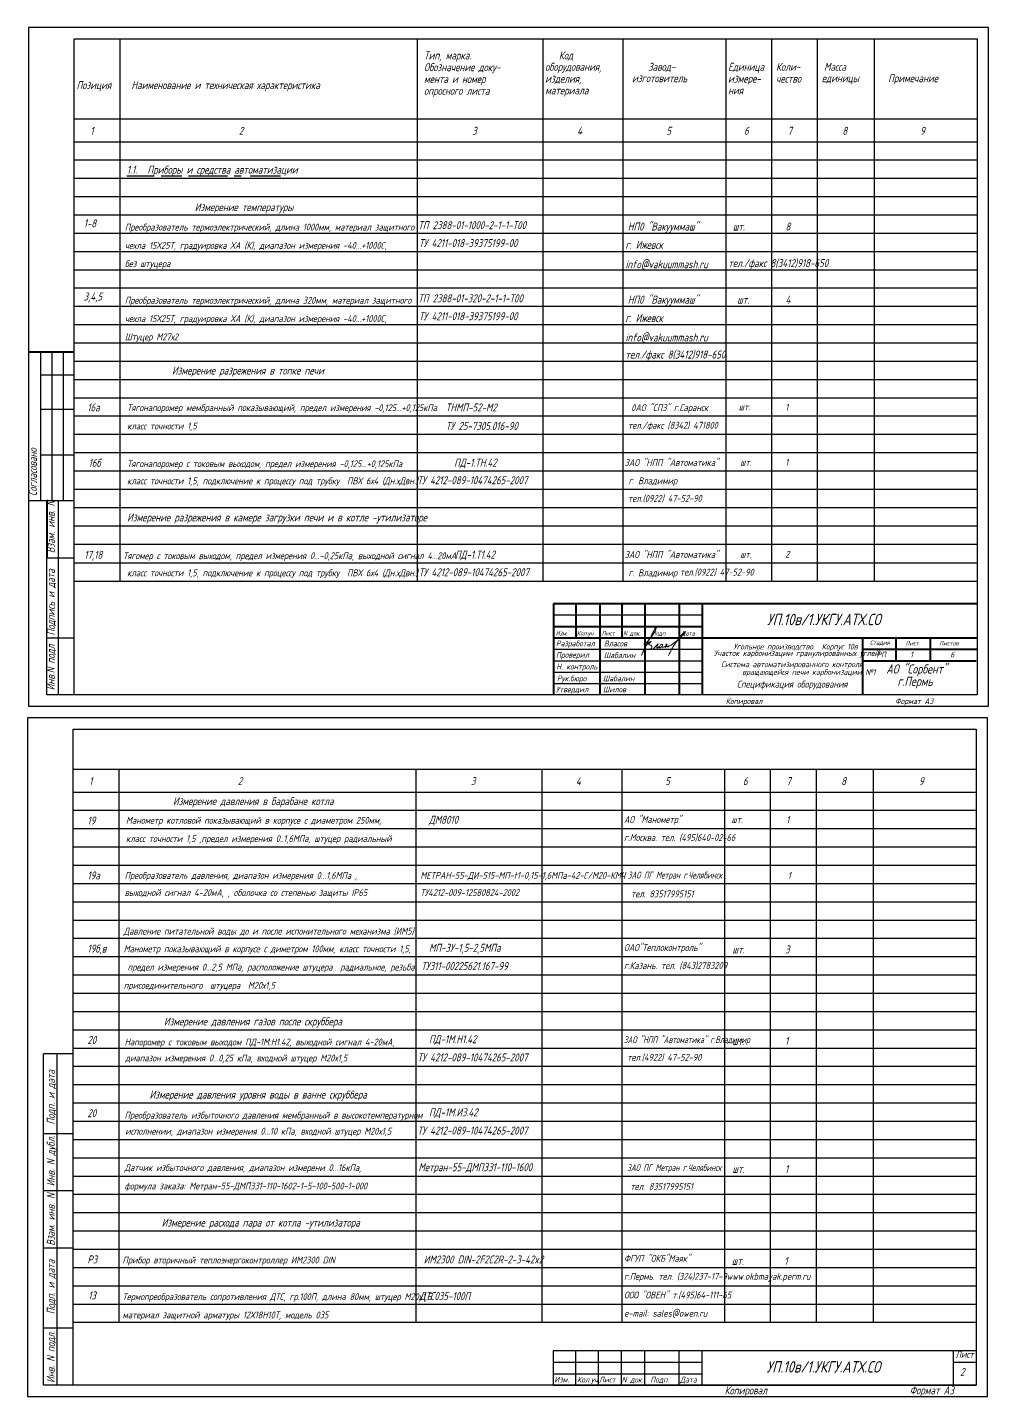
# Model space of a CAD drawing. Header units: millimetres. Extents: x 2 to 869, y -632 to 926.
# Drawn here: x 2 to 422, y 324 to 924 of the extents above; entities that cross this region are included whole.
import ezdxf

# ---------------------------------------------------------------- set-up
doc = ezdxf.new("R2010")
doc.units = ezdxf.units.MM
for name, color, linetype, lineweight in [('MAIN', 7, 'Continuous', 50), ('Орудование', 7, 'Continuous', 50), ('Текст', 7, 'Continuous', 50)]:
    doc.layers.add(name, color=color, linetype=linetype, lineweight=lineweight)
for name, color, linetype in [('TEXT', 250, 'Continuous'), ('АСУТП', 7, 'Continuous'), ('проводка', 184, 'Continuous')]:
    doc.layers.add(name, color=color, linetype=linetype)
doc.styles.add('GOST тип А', font='GOST_A.TTF', dxfattribs={"oblique": 15})
doc.styles.get("Standard").update_dxf_attribs({"font": 'GOST_A.TTF', "width": 0.8, "oblique": 15, "height": 3})
doc.styles.add('АСУТП', font='GOST_A.TTF', dxfattribs={"oblique": 15})
doc.styles.add('ЕСКД', font='GOST_A.TTF', dxfattribs={"oblique": 15, "height": 2.5})
doc.styles.add('СТАНДАРТ', font='GOST_A.TTF', dxfattribs={"oblique": 15, "height": 3.5})

# ---------------------------------------------------------------- blocks, each defined once
blk = doc.blocks.new('Власов')
at = {"layer": 'проводка', "lineweight": 18}
for points in [[(-0.58, 2.47), (1.27, 4.07), (2.73, 5.82), (3.82, 7.33), (4.64, 9.02), (4.84, 10.28), (4.04, 8.93), (3.16, 7.2), (1.39, 3.86), (0.52, 2.26), (-1.55, -2.37), (-0.72, -0.35), (0.34, 1.8), (1.73, 3.31), (2.62, 3.78), (2.31, 3.3), (1.91, 2.96), (1.61, 2.44), (2.21, 2.21), (2.85, 1.83), (2.99, 1.4), (2.77, 0.75), (2.36, 0.49), (2.18, 0.43), (2.07, 0.4), (1.98, 0.4)], [(3.73, 0.66), (4.37, 1.39), (4.91, 2.01), (5.22, 2.29), (5.78, 2.66), (5.59, 2.28), (5.16, 1.05), (5.19, 0.9), (5.7, 1.1), (6.25, 1.38), (6.27, 1.2), (6.3, 1.02), (7.02, 1.21), (7.63, 2.13), (7.63, 2.52), (6.76, 2.22), (6.42, 1.7)]]:
    blk.add_spline(points, degree=3, dxfattribs=at)
for points, knots in [([(9.73, 1.6), (9.73, 1.6), (10.28, 1.61), (10.33, 1.73), (10.3, 1.95), (10.1, 1.88), (9.94, 1.44), (9.82, 1.2), (10.65, 1.75), (14.06, 4.01), (14.83, 4.98), (18.2, 8.2), (16.58, 7.61), (15.42, 5.89), (12.84, 2.54), (12.14, 1.35), (11.17, -0.37), (10.2, -2.51), (10.72, -1.41), (10.96, -1), (11.17, -0.6), (11.31, -0.38), (11.4, -0.29)], [5.202172, 5.202172, 5.202172, 5.202172, 5.207482, 5.981017, 6.074049, 6.477149, 7.534813, 8.416864, 10.873297, 16.080912, 19.105162, 21.731982, 23.469351, 25.755203, 29.311429, 34.513333, 38.416271, 38.862024, 39.053994, 43.961574, 49.897464, 51.239132, 51.239132, 51.239132, 51.239132]), ([(7.53, 1.66), (7.5, 1.54), (7.54, 1.28), (8.01, 1.24), (8.83, 1.57), (9.1, 2.08), (9.9, 2.69), (9.43, 2.64), (9.3, 2.52), (9.14, 2.21), (9.04, 1.25), (8.71, 1.13), (8.92, 1.39), (9.3, 1.54), (9.6, 1.6)], [0, 0, 0, 0, 0.614094, 1.118723, 1.807789, 3.045572, 4.744461, 5.191863, 5.576495, 6.389957, 8.441618, 9.345517, 10.182193, 10.758393, 10.758393, 10.758393, 10.758393])]:
    blk.add_open_spline(points, degree=3, knots=knots, dxfattribs=at)

msp = doc.modelspace()

# ---------------------------------------------------------------- linework, layer by layer
at = {"color": 7}
for p, q in [((422, 923.5), (2, 923.5)), ((2, 923.5), (2, 626.5)), ((422, 626.5), (422, 923.5)), ((22, 631.5), (22, 918.5)), ((22, 918.5), (417, 918.5)), ((22, 918.5), (42, 918.5)), ((42, 918.5), (42, 681.25)), ((172, 918.5), (172, 681.25)), ((227, 918.5), (227, 865.5)), ((262, 918.5), (262, 865.5)), ((307, 918.5), (307, 681.25)), ((327, 918.5), (327, 681.25)), ((347, 918.5), (347, 681.25)), ((372, 918.5), (372, 681.25)), ((417, 918.5), (417, 631.5)), ((47, 896.5), (47, 896.5)), ((22, 883.5), (417, 883.5)), ((22, 873.5), (417, 873.5)), ((22, 865.5), (417, 865.5)), ((227, 865.5), (227, 681.25)), ((262, 865.5), (262, 681.25)), ((22, 857.5), (417, 857.5)), ((45, 858.5), (57, 858.5)), ((60, 858.5), (69, 858.5)), ((72, 858.5), (89, 858.5)), ((92, 858.5), (95, 858.5)), ((99, 858.5), (112.27, 858.5)), ((22, 849.5), (417, 849.5)), ((22, 841.5), (417, 841.5)), ((22, 833.5), (417, 833.5)), ((22, 825.5), (417, 825.5)), ((22, 817.5), (417, 817.5)), ((22, 809.5), (417, 809.5)), ((22, 801.5), (417, 801.5)), ((22, 793.5), (417, 793.5)), ((22, 785.5), (417, 785.5)), ((22, 777.5), (417, 777.5)), ((22, 769.5), (417, 769.5)), ((22, 761.5), (417, 761.5)), ((22, 753.5), (417, 753.5)), ((22, 745.5), (417, 745.5)), ((22, 737.5), (417, 737.5)), ((22, 729.5), (417, 729.5)), ((22, 721.5), (417, 721.5)), ((22, 713.5), (417, 713.5)), ((22, 705.38), (417, 705.38)), ((22, 697.38), (417, 697.38)), ((22, 689.25), (417, 689.25)), ((22, 681.25), (417, 681.25)), ((417, 631.5), (22, 631.5)), ((2, 626.5), (422, 626.5)), ((421.5, 621.5), (1.5, 621.5)), ((1.5, 621.5), (1.5, 324.5)), ((421.5, 324.5), (421.5, 621.5)), ((21.5, 599), (416.5, 599)), ((41.5, 599), (41.5, 357)), ((171.5, 599), (171.5, 357)), ((226.5, 599), (226.5, 357)), ((261.5, 599), (261.5, 357)), ((306.5, 599), (306.5, 357)), ((326.5, 599), (326.5, 357)), ((346.5, 599), (346.5, 357)), ((371.5, 599), (371.5, 357)), ((21.5, 589), (416.5, 589)), ((21.5, 581), (416.5, 581)), ((21.5, 573), (416.5, 573)), ((21.5, 565), (416.5, 565)), ((21.5, 557), (416.5, 557)), ((21.5, 549), (416.5, 549)), ((21.5, 541), (416.5, 541)), ((21.5, 533), (416.5, 533)), ((21.5, 525), (416.5, 525)), ((21.5, 517), (416.5, 517)), ((21.5, 509), (416.5, 509)), ((21.5, 501), (416.5, 501)), ((21.5, 493), (416.5, 493)), ((21.5, 485), (416.5, 485)), ((21.5, 477), (416.5, 477)), ((21.5, 469), (416.5, 469)), ((21.5, 461), (416.5, 461)), ((21.5, 453), (416.5, 453)), ((21.5, 445), (416.5, 445)), ((21.5, 437), (416.5, 437)), ((21.5, 429), (416.5, 429)), ((21.5, 421), (416.5, 421)), ((21.5, 413), (416.5, 413)), ((21.5, 405), (416.5, 405)), ((21.5, 397), (416.5, 397)), ((21.5, 389), (416.5, 389)), ((21.5, 381), (416.5, 381)), ((21.5, 373), (416.5, 373)), ((21.5, 365), (416.5, 365)), ((21.5, 357), (416.5, 357)), ((231.5, 339.5), (296.5, 339.5)), ((231.5, 329.5), (416.5, 329.5)), ((1.5, 324.5), (421.5, 324.5))]:
    msp.add_line(p, q, dxfattribs=at)
at = {"lineweight": -3}
msp.add_line((2, 923.5), (2, 626.5), dxfattribs=at)
for p, q in [((422, 923.5), (2, 923.5)), ((422, 626.5), (422, 923.5)), ((2, 626.5), (422, 626.5))]:
    msp.add_line(p, q)
at = {"lineweight": 30}
for p, q in [((22, 631.5), (22, 918.5)), ((22, 918.5), (417, 918.5)), ((417, 918.5), (417, 631.5)), ((417, 631.5), (9.99, 631.5))]:
    msp.add_line(p, q, dxfattribs=at)
at = {"color": 0, "linetype": 'Continuous', "lineweight": 40}
for p, q in [((231.62, 671.45), (417, 671.45)), ((241.37, 671.45), (241.37, 656.45)), ((251.87, 671.45), (251.87, 631.45)), ((261.62, 671.45), (261.62, 656.45)), ((271.62, 671.45), (271.62, 631.45)), ((286.62, 671.45), (286.62, 631.45)), ((296.68, 671.45), (296.68, 631.35)), ((231.62, 661.45), (296.62, 661.45)), ((231.62, 656.45), (417, 656.45)), ((367, 646.45), (416.62, 646.45))]:
    msp.add_line(p, q, dxfattribs=at)
at = {"color": 0, "linetype": 'ByBlock', "lineweight": 40}
for p, q in [((231.62, 671.45), (231.62, 631.5)), ((367, 631.5), (367, 656.45)), ((381.62, 646.45), (381.62, 656.45)), ((396.62, 646.45), (396.62, 656.45)), ((367, 651.45), (417, 651.45))]:
    msp.add_line(p, q, dxfattribs=at)
at = {"color": 0, "linetype": 'Continuous'}
for p, q in [((231.62, 666.45), (296.62, 666.45)), ((231.62, 651.45), (296.62, 651.45)), ((231.62, 646.45), (296.62, 646.45)), ((231.62, 641.45), (296.62, 641.45)), ((231.62, 636.45), (296.62, 636.45))]:
    msp.add_line(p, q, dxfattribs=at)
at = {"color": 7, "lineweight": 30}
for p, q in [((21.5, 329.5), (21.5, 616.5)), ((21.5, 616.5), (416.5, 616.5)), ((416.5, 616.5), (416.5, 329.5)), ((21.5, 474.5), (8.5, 474.5)), ((8.5, 329.5), (8.5, 474.5)), ((14.5, 329.5), (14.5, 474.5)), ((21.5, 439.5), (8.5, 439.5)), ((21.5, 414.5), (8.5, 414.5)), ((21.5, 389.5), (8.5, 389.5)), ((21.5, 354.5), (8.5, 354.5)), ((231.5, 344.5), (231.5, 329.5)), ((416.5, 344.5), (231.5, 344.5)), ((241.25, 344.5), (241.25, 329.5)), ((251.25, 344.5), (251.25, 329.5)), ((261.25, 344.5), (261.25, 329.5)), ((271.5, 344.5), (271.5, 329.5)), ((286.5, 344.5), (286.5, 329.5)), ((296.5, 344.5), (296.5, 329.5)), ((406.5, 344.5), (406.5, 329.5)), ((406.5, 339.5), (416.5, 339.5)), ((21.5, 329.5), (8.5, 329.5)), ((416.5, 329.5), (21.5, 329.5)), ((231.5, 334.5), (296.5, 334.5))]:
    msp.add_line(p, q, dxfattribs=at)
at = {"layer": 'MAIN', "color": 7, "linetype": 'Continuous', "lineweight": 40}
for p, q in [((1.99, 781.5), (21.99, 781.5)), ((9.99, 716.48), (9.99, 691.48))]:
    msp.add_line(p, q, dxfattribs=at)
at = {"layer": 'MAIN', "color": 7, "linetype": 'Continuous', "lineweight": 30}
for p, q in [((7.18, 781.5), (7.18, 716.5)), ((12.18, 781.5), (12.18, 716.5)), ((17.18, 781.5), (17.18, 716.5)), ((7.18, 771.5), (21.99, 771.5)), ((7.18, 756.5), (21.99, 756.5)), ((7.18, 736.5), (21.99, 736.5)), ((1.99, 716.5), (21.99, 716.5)), ((14.99, 716.48), (14.99, 631.48)), ((9.99, 691.48), (21.99, 691.48)), ((9.99, 631.48), (9.99, 691.48)), ((9.99, 656.48), (21.99, 656.48))]:
    msp.add_line(p, q, dxfattribs=at)

# ---------------------------------------------------------------- block references
at = {"color": 0, "lineweight": 15}
msp.add_blockref('Власов', (271.73, 651.1, -10), dxfattribs=at)

# ---------------------------------------------------------------- texts
at = {"color": 7, "oblique": 15}
for s, height, style, p in [('Тип, марка.', 3.5, 'СТАНДАРТ', (175, 909.5)), ('Код', 3.5, 'СТАНДАРТ', (234, 909.5)), ('Обозначение доку-', 3.5, 'СТАНДАРТ', (175, 904.33)), ('оборудования,', 3.5, 'СТАНДАРТ', (228, 904.5)), ('Завод-', 3.5, 'СТАНДАРТ', (273, 904.5)), ('Единица', 3.5, 'СТАНДАРТ', (308, 904.5)), ('Коли-', 3.5, 'СТАНДАРТ', (329, 904.5)), ('Масса', 3.5, 'СТАНДАРТ', (350, 904.5)), ('Позиция', 3.5, 'СТАНДАРТ', (23, 896.5)), ('Наименование и техническая характеристика', 3.5, 'СТАНДАРТ', (47, 896.5)), ('мента и номер', 3.5, 'СТАНДАРТ', (175, 899.17)), ('изделия,', 3.5, 'СТАНДАРТ', (228, 899.33)), ('изготовитель', 3.5, 'СТАНДАРТ', (266, 899.5)), ('измере-', 3.5, 'СТАНДАРТ', (308, 899.33)), ('чество', 3.5, 'СТАНДАРТ', (329, 899.33)), ('единицы', 3.5, 'СТАНДАРТ', (349, 899.5)), ('Примечание', 3.5, 'СТАНДАРТ', (378, 899.5)), ('опросного листа', 3.5, 'СТАНДАРТ', (175, 894)), ('материала', 3.5, 'СТАНДАРТ', (228, 894.17)), ('ния', 3.5, 'СТАНДАРТ', (308, 894.17)), ('1', 3.5, 'СТАНДАРТ', (29, 876.5)), ('2', 3.5, 'СТАНДАРТ', (94, 876.5)), ('3', 3.5, 'СТАНДАРТ', (196, 876.5)), ('4', 3.5, 'СТАНДАРТ', (242, 876.5)), ('5', 3.5, 'СТАНДАРТ', (281, 876.5)), ('6', 3.5, 'СТАНДАРТ', (315, 876.5)), ('7', 3.5, 'СТАНДАРТ', (334, 876.5)), ('8', 3.5, 'СТАНДАРТ', (358, 876.5)), ('9', 3.5, 'СТАНДАРТ', (392, 876.5)), ('1.1.', 3.5, 'СТАНДАРТ', (45, 859.5)), ('Приборы и средства автоматизации', 3.5, 'СТАНДАРТ', (54, 859.5)), ('Измерение температуры ', 3.5, 'СТАНДАРТ', (74.71, 843.12)), ('1-8', 3.5, 'СТАНДАРТ', (26.12, 836)), ('ТП 2388-01-1000-2-1-1-Т00', 3.5, 'СТАНДАРТ', (172.47, 835.22)), ('НП0 "Вакууммаш"', 3.5, 'СТАНДАРТ', (264.12, 834.62)), ('Преобразователь термоэлектрический, длина 1000мм, материал защитного', 3, 'СТАНДАРТ', (44.12, 834.62)), ('шт.', 3.5, 'СТАНДАРТ', (310.12, 834.62)), ('8', 3.5, 'СТАНДАРТ', (333.12, 834.62)), ('чехла 15Х25Т, градуировка ХА (К), диапазон измерения -40...+1000С,', 3, 'СТАНДАРТ', (44.12, 826.62)), ('ТУ 4211-018-39375199-00', 3.5, 'СТАНДАРТ', (172.77, 827.38)), ('г. Ижевск', 3.5, 'СТАНДАРТ', (263.12, 826.62)), ('без штуцера', 3, 'СТАНДАРТ', (44.12, 818.62)), ('info@vakuummash.ru', 3.5, 'СТАНДАРТ', (263.12, 818.12)), ('тел./факс 8(3412)918-650', 3.5, 'СТАНДАРТ', (308.12, 818.62)), ('3,4,5', 3.5, 'СТАНДАРТ', (26.12, 804)), ('Преобразователь термоэлектрический, длина 320мм, материал защитного', 3, 'СТАНДАРТ', (44.12, 802.62)), ('ТП 2388-01-320-2-1-1-Т00', 3.5, 'СТАНДАРТ', (172.47, 803.22)), ('НП0 "Вакууммаш"', 3.5, 'СТАНДАРТ', (264.12, 802.62)), ('шт.', 3.5, 'СТАНДАРТ', (312, 802.62)), ('4', 3.5, 'СТАНДАРТ', (333.12, 802.62)), ('чехла 15Х25Т, градуировка ХА (К), диапазон измерения -40...+1000С,', 3, 'СТАНДАРТ', (44.12, 794.62)), ('ТУ 4211-018-39375199-00', 3.5, 'СТАНДАРТ', (172.77, 795.38)), ('г. Ижевск', 3.5, 'СТАНДАРТ', (263.12, 794.62)), ('Штуцер М27х2', 3, 'СТАНДАРТ', (44.12, 786.62)), ('info@vakuummash.ru', 3.5, 'СТАНДАРТ', (263.12, 786.12)), ('тел./факс 8(3412)918-650', 3.5, 'СТАНДАРТ', (263.12, 778.62)), ('Измерение разрежения в топке печи', 3.5, 'СТАНДАРТ', (64.74, 771.62)), ('16а', 3.5, 'СТАНДАРТ', (27.68, 755.5)), ('Тягонапоромер мембранный показывающий, предел измерения -0,125...+0,125кПа ', 3, 'СТАНДАРТ', (45.12, 755.62)), ('класс точности 1,5', 3, 'СТАНДАРТ', (45.12, 747.62)), ('Тягонапоромер с токовым выходом, предел измерения -0,125...+0,125кПа ', 3, 'СТАНДАРТ', (45.12, 731.11)), ('класс точности 1,5, подключение к процессу под трубку  ПВХ 6х4 (Дн.хДвн.)', 3, 'СТАНДАРТ', (45.12, 723.62)), ('Измерение разрежения в камере загрузки печи и в котле -утилизаторе', 3.5, 'СТАНДАРТ', (45.12, 707.38)), ('Тягомер с токовым выходом, предел измерения 0...-0,25кПа, выходной сигнал 4...20мА', 3, 'СТАНДАРТ', (43.38, 690.86)), ('класс точности 1,5, подключение к процессу под трубку  ПВХ 6х4 (Дн.хДвн.)', 3, 'СТАНДАРТ', (45.12, 683.38)), ('АО "Сорбент"', 4, 'GOST тип А', (377.19, 640.82)), ('г.Пермь', 4, 'GOST тип А', (382.11, 635.43)), ('1', 3.5, 'СТАНДАРТ', (28.5, 592)), ('2', 3.5, 'СТАНДАРТ', (93.5, 592)), ('3', 3.5, 'СТАНДАРТ', (195.5, 592)), ('4', 3.5, 'СТАНДАРТ', (241.5, 592)), ('5', 3.5, 'СТАНДАРТ', (280.5, 592)), ('6', 3.5, 'СТАНДАРТ', (314.5, 592)), ('7', 3.5, 'СТАНДАРТ', (333.5, 592)), ('8', 3.5, 'СТАНДАРТ', (357.5, 592)), ('9', 3.5, 'СТАНДАРТ', (391.5, 592)), ('Измерение давления в барабане котла', 3.5, 'СТАНДАРТ', (65.17, 583.25)), ('Манометр котловой показывающий в корпусе с диаметром 250мм, ', 3, 'СТАНДАРТ', (44.62, 575.12)), ('ДМ8010', 3.5, 'СТАНДАРТ', (177.17, 575.1)), ('АО "Манометр"', 3, 'СТАНДАРТ', (262.5, 575.47)), ('шт.', 3, 'СТАНДАРТ', (309.5, 575.47)), ('1', 3, 'СТАНДАРТ', (333.5, 575.47)), ('класс точности 1,5 ,предел измерения 0..1,6МПа, штуцер радиальный', 3, 'СТАНДАРТ', (44.62, 567.12)), ('г.Москва. тел. (495)640-02-66', 3, 'СТАНДАРТ', (262.5, 567.6)), ('Преобразователь давления, диапазон измерения 0...1,6МПа , ', 3, 'СТАНДАРТ', (44.05, 551.01)), ('МЕТРАН-55-ДИ-515-МП-t1-0,15-1,6МПа-42-С/М20-КМЧ', 3, 'СТАНДАРТ', (173.38, 551.01)), ('выходной сигнал 4-20мА, , оболочка со степенью защиты IP65 ', 3, 'СТАНДАРТ', (44.05, 543.51)), ('ТУ4212-009-12580824-2002', 3, 'СТАНДАРТ', (173.38, 543.52)), ('Давление питательной воды до и после испонительного механизма (ИМ5)', 3, 'СТАНДАРТ', (43.62, 526.62)), ('Манометр показывающий в корпусе с диметром 100мм, класс точности 1,5, ', 3, 'СТАНДАРТ', (43.62, 518.9)), ('МП-3У-1,5-2,5МПа', 3.5, 'СТАНДАРТ', (177.17, 519.1)), ('ОАО"Теплоконтроль"', 3, 'СТАНДАРТ', (262.5, 519.47)), ('3', 3.5, 'СТАНДАРТ', (332.91, 518.36)), ('шт.', 3.5, 'СТАНДАРТ', (309.91, 518.36)), (' предел измерения 0...2,5 МПа, расположение штуцера  радиальное, резьба ', 3, 'СТАНДАРТ', (43.62, 510.9)), ('ТУ311-00225621.167-99', 3.5, 'СТАНДАРТ', (173.75, 511.1)), ('г.Казань. тел. (843)2783209', 3, 'СТАНДАРТ', (262.5, 511.6)), ('присоединительного  штуцера  М20х1,5 ', 3, 'СТАНДАРТ', (43.62, 502.9)), ('Измерение давления газов после скруббера', 3.5, 'СТАНДАРТ', (61.21, 486.88)), ('ПД-1М.Н1.42', 3.5, 'СТАНДАРТ', (177.17, 479.1)), ('шт.', 3.5, 'СТАНДАРТ', (309.91, 478.36)), ('1', 3.5, 'СТАНДАРТ', (332.91, 478.36)), ('Измерение давления уровня воды в ванне скруббера', 3.5, 'СТАНДАРТ', (54.92, 454.88)), ('ПД-1М.И3.42', 3.5, 'СТАНДАРТ', (177.17, 447.1)), ('Метран-55-ДМП331-110-1600', 3.5, 'СТАНДАРТ', (172.54, 423.1)), ('1', 3.5, 'СТАНДАРТ', (332.91, 422.36)), ('шт.', 3.5, 'СТАНДАРТ', (309.91, 422.36)), ('Измерение расхода пара от котла -утилизатора', 3.5, 'СТАНДАРТ', (60.24, 398.88)), ('ФГУП "ОКБ"Маяк"', 3, 'СТАНДАРТ', (262.5, 383.47)), ('шт.', 3.5, 'СТАНДАРТ', (309.62, 382.12)), ('1', 3.5, 'СТАНДАРТ', (332.62, 382.12)), ('г.Пермь. тел. (324)237-17-9', 3, 'СТАНДАРТ', (262.5, 375.6)), ('www.okbmayak.perm.ru', 3, 'СТАНДАРТ', (307.5, 375.6)), ('13', 3.5, 'СТАНДАРТ', (28.1, 367)), ('ООО "ОВЕН" т.(495)64-111-65', 3, 'СТАНДАРТ', (262.5, 367.47)), ('e-mail: sales@owen.ru', 3, 'СТАНДАРТ', (262.5, 359.47)), ('Лист', 3, 'СТАНДАРТ', (407.5, 341.5)), ('2', 3.5, 'СТАНДАРТ', (409.5, 333.5)), ('Копировал', 3.5, 'СТАНДАРТ', (306.5, 325.5)), ('Копировал', 3.5, 'СТАНДАРТ', (306.5, 325.5)), ('Формат A3', 3.5, 'СТАНДАРТ', (387.5, 325.5)), ('Формат A3', 3.5, 'СТАНДАРТ', (387.5, 325.5))]:
    msp.add_text(s, height=height, dxfattribs=dict(at, style=style)).set_placement(p)
at = {"oblique": 15}
for s, height, p in [('ТНМП-52-М2', 3.5, (184.52, 755.47)), ('0АО "СПЗ" г.Саранск ', 3, (265.68, 755.64)), ('шт.', 3, (312.69, 755.96)), ('ТУ 25-7305.016-90', 3.5, (184.52, 747.35)), ('тел./факс (8342) 471800', 3, (264.22, 747.94)), ('ПД-1.ТН.42', 3.5, (188.18, 731.33)), ('ЗАО "НПП "Автоматика" ', 3, (262.78, 731.64)), ('ТУ 4212-089-10474265-2007', 3.5, (172.11, 723.64)), (' г. Владимир', 3, (262.78, 723.64)), ('тел.(0922) 47-52-90', 3, (264.22, 715.94)), ('ЗАО "НПП "Автоматика" ', 3, (262.78, 691.39)), ('ПД-1.Т1.42', 3.5, (188.53, 691.08)), ('ТУ 4212-089-10474265-2007', 3.5, (172.74, 683.39)), (' г. Владимир', 3, (262.78, 683.39)), ('тел.(0922) 47-52-90', 3, (286.95, 683.69)), ('ТУ 4212-089-10474265-2007', 3.5, (172.14, 471.14)), ('ТУ 4212-089-10474265-2007', 3.5, (172.14, 439.14))]:
    msp.add_text(s, height=height, dxfattribs=at).set_placement(p)
at = {"color": 7, "oblique": 15}
for s, height, p in [('1', 3, (333, 755.75)), ('16б', 3.5, (28.23, 731.25)), ('шт.', 3, (313.34, 731.75)), ('1', 3, (333, 731.75)), ('17,18', 3.5, (26.35, 691)), ('шт.', 3, (313.34, 691.5)), ('2', 3, (333, 691.5)), ('Рук.бюро', 2.5, (233.15, 637.45)), ('Шабалин', 2.5, (253.26, 637.45)), ('Шилов', 2.5, (253.26, 632.63)), ('19', 3.5, (27.73, 574.75)), ('19а', 3.5, (27.73, 550.75)), ('19б,в', 3.5, (27.73, 518.75)), ('20', 3.5, (27.73, 478.75)), ('20', 3.5, (27.73, 446.75)), ('Р3', 3.5, (27.73, 382.75))]:
    msp.add_text(s, height=height, dxfattribs=at).set_placement(p)
at = {"color": 0, "linetype": 'Continuous', "oblique": 15}
for s, p in [('Изм.', (232.62, 657.45)), ('Кол.уч.', (241.87, 657.45)), ('Лист', (252.62, 657.45)), ('N док.', (262.12, 657.45)), ('Подп.', (274.62, 657.45)), ('Дата', (287.62, 657.45)), ('Стадия', (370.12, 653.36)), ('Лист', (385.56, 653.1)), ('Листов ', (400.32, 653.1))]:
    msp.add_text(s, height=2, dxfattribs=at).set_placement(p)
at = {"linetype": 'Continuous', "lineweight": -3, "oblique": 15}
for s, p in [('Угольное производство.  Корпус 10в', (310.3, 651.36)), ('Участок карбонизации гранулированных углей', (301.89, 648.51))]:
    msp.add_text(s, height=2.5, dxfattribs=at).set_placement(p)
at = {"linetype": 'Continuous', "oblique": 15}
for s, p in [('Система автоматизированного контроля', (304.98, 643.61)), ('вращающейся печи карбонизации №1', (314.21, 640.24))]:
    msp.add_text(s, height=2.5, dxfattribs=at).set_placement(p)
at = {"oblique": 15}
for s, height, style, p in [('Копировал', 2.5, 'СТАНДАРТ', (307, 627.5)), ('Формат A3', 2.5, 'СТАНДАРТ', (381.12, 627.5)), ('тел. 83517995151', 3, 'GOST тип А', (265.56, 542.94)), ('тел.(4922) 47-52-90', 3, 'GOST тип А', (263.88, 471.44)), ('тел. 83517995151', 3, 'GOST тип А', (265.28, 414.94))]:
    msp.add_text(s, height=height, dxfattribs=dict(at, style=style)).set_placement(p)
at = {"style": 'GOST тип А', "oblique": 15, "width": 0.8}
for s, p in [('ЗАО ПГ Метран г.Челябинск', (264.12, 551.14)), ('ЗАО "НПП "Автоматика" г.Владимир', (262.44, 479.14)), ('ЗАО ПГ Метран г.Челябинск', (263.84, 423.14))]:
    msp.add_text(s, height=3, dxfattribs=at).set_placement(p)
at = {"linetype": 'Continuous', "style": 'GOST тип А', "oblique": 15}
for s, p in [('Напоромер с токовым выходом ПД-1М.Н1.42, выходной сигнал 4-20мА,', (44, 478.12)), ('диапазон измерения 0...0,25 кПа, входной штуцер М20х1,5  ', (44.28, 471.12)), ('Преобразователь избыточного давления мембранный в высокотемпературном ', (44, 446.12)), ('исполнении, диапазон измерения 0...10 кПа, входной штуцер М20х1,5  ', (44.28, 439.12)), ('Датчик избыточного давления, диапазон измерени 0...16кПа, ', (44, 423.15)), ('формула заказа: Метран-55-ДМП331-110-1602-1-5-100-500-1-000', (44, 415.15))]:
    msp.add_text(s, height=3, dxfattribs=at).set_placement(p)
at = {"color": 7, "style": 'СТАНДАРТ', "oblique": 15}
msp.add_text('Подп. и дата', height=3.5, rotation=90, dxfattribs=at).set_placement((13.5, 443.5))
at = {"color": 7, "lineweight": 30, "style": 'СТАНДАРТ', "oblique": 15}
for s, p in [('Инв. N дубл.', (13.5, 416.5)), ('Взам. инв. N', (13.5, 390.5)), ('Подп. и дата', (13.5, 360.5)), ('Инв. N подл.', (13.5, 330.5))]:
    msp.add_text(s, height=3.5, rotation=90, dxfattribs=at).set_placement(p)
at = {"color": 0, "linetype": 'Continuous', "style": 'СТАНДАРТ', "oblique": 15}
for s, p in [('Изм.', (232, 330.67)), ('Кол.уч.', (242, 330.67)), ('Лист', (251.5, 330.67)), ('N док.', (261.5, 330.67)), ('Подп.', (274, 330.67)), ('Дата', (287, 330.67))]:
    msp.add_text(s, height=2.5, dxfattribs=at).set_placement(p)
at = {"layer": 'MAIN', "color": 7, "linetype": 'Continuous', "lineweight": -3, "style": 'СТАНДАРТ', "oblique": 15}
for s, p in [('Согласовано', (5.66, 718.5)), ('Взам. инв. N', (13.46, 693.48)), ('Подпись и дата', (13.51, 657.48)), ('Инв.N подл', (13.46, 633.48))]:
    msp.add_text(s, height=3.5, rotation=90, dxfattribs=at).set_placement(p)
at = {"layer": 'MAIN', "color": 7, "linetype": 'Continuous', "lineweight": -3, "oblique": 15}
for s, height, style, p in [('Спецификация оборудования', 3, 'СТАНДАРТ', (311.89, 634.68)), ('Прибор вторичный теплоэнергоконтроллер ИМ2300 DIN', 3, 'GOST тип А', (43.09, 382.74)), (' ИМ2300 DIN-2F2C2R-2-3-42x2', 3.5, 'GOST тип А', (173.09, 382.74)), ('Термопреобразователь сопротивления ДТС, гр.100П, длина 80мм, штуцер М20х1,5', 3, 'GOST тип А', (43.09, 366.74)), ('ДТС035-100П', 3.5, 'GOST тип А', (173.09, 366.74)), ('материал защитной арматуры 12Х18Н10Т, модель 035', 3, 'GOST тип А', (43.09, 358.74))]:
    msp.add_text(s, height=height, dxfattribs=dict(at, style=style)).set_placement(p)
at = {"layer": 'TEXT', "color": 7, "linetype": 'Continuous', "lineweight": -3, "oblique": 15}
for s, p in [('Разработал', (232.72, 652.75)), ('Власов', (253.74, 652.71)), ('Проверил', (232.72, 647.75)), ('Шабалин', (253.67, 647.59)), ('Н. контроль', (232.82, 642.62)), ('Утвердил', (232.72, 632.63))]:
    msp.add_text(s, height=2.5, dxfattribs=at).set_placement(p)
at = {"layer": 'АСУТП', "linetype": 'Continuous', "style": 'АСУТП', "oblique": 15}
msp.add_text('1', height=3, dxfattribs=at).set_placement((334.14, 551))
at = {"layer": 'Орудование', "char_height": 5, "width": 120, "attachment_point": 5, "style": 'ЕСКД'}
for insert in [(349.91, 664.47), (349.73, 337.51)]:
    msp.add_mtext('УП.10в/1.УКГУ.АТХ.СО', dxfattribs=dict(at, insert=insert))
at = {"layer": 'Текст', "lineweight": -3, "oblique": 15}
for s, p in [('РП', (372.92, 647.88, 10)), ('1', (387.67, 647.88, 10)), ('6', (405.2, 647.88, 10))]:
    msp.add_text(s, height=2.5, dxfattribs=at).set_placement(p)

doc.saveas('drawing.dxf')
